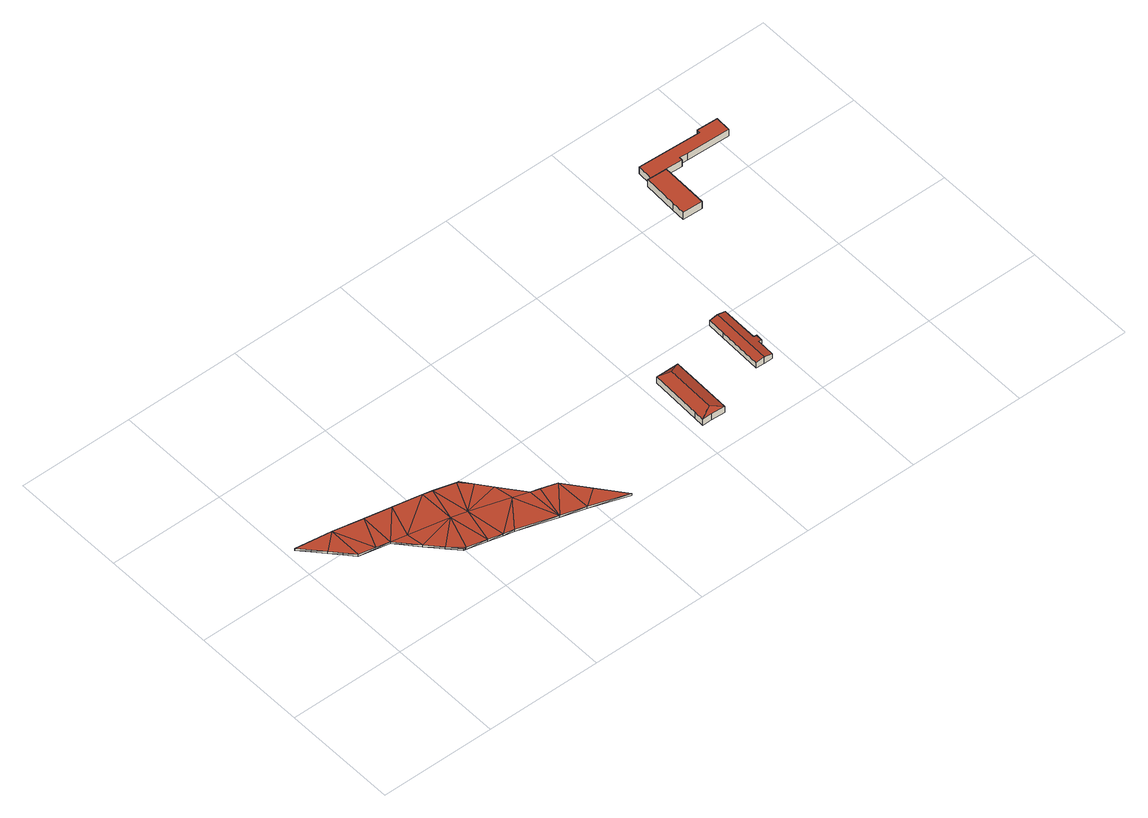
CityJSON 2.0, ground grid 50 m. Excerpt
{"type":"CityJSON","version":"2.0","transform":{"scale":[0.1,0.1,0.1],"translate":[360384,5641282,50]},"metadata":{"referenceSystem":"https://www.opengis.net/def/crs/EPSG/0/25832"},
"CityObjects":{
"building1":{"type":"Building","attributes":{"Geometrietyp2DReferenz":"3000","Gemeindeschluessel":"05315000","function":"53001_1800","roofType":"9999","measuredHeight":1},"geometry":[{"type":"MultiSurface","lod":"2","boundaries":[[[0,1,2]],[[1,3,2]],[[4,5,0]],[[5,1,0]],[[6,7,4]],[[7,5,4]],[[8,9,6]],[[9,7,6]],[[10,11,8]],[[11,9,8]],[[12,13,10]],[[13,11,10]],[[14,15,12]],[[15,13,12]],[[16,17,14]],[[17,15,14]],[[18,19,16]],[[19,17,16]],[[20,21,18]],[[21,19,18]],[[22,23,20]],[[23,21,20]],[[24,25,22]],[[25,23,22]],[[26,27,24]],[[27,25,24]],[[28,29,26]],[[29,27,26]],[[30,31,28]],[[31,29,28]],[[32,33,30]],[[33,31,30]],[[34,35,32]],[[35,33,32]],[[36,37,34]],[[37,35,34]],[[38,39,36]],[[39,37,36]],[[40,41,38]],[[42,43,44]],[[41,39,38]],[[44,45,40]],[[45,41,40]],[[43,45,44]],[[46,47,42]],[[47,43,42]],[[48,49,46]],[[49,47,46]],[[50,51,48]],[[51,49,48]],[[2,3,50]],[[3,51,50]],[[29,31,33]],[[29,33,27]],[[27,33,52]],[[52,33,35]],[[52,35,25]],[[25,35,37]],[[25,37,53]],[[53,37,39]],[[53,39,54]],[[54,39,41]],[[54,41,55]],[[55,41,45]],[[45,43,47]],[[56,3,9]],[[9,3,7]],[[7,3,1]],[[1,5,7]],[[17,19,21]],[[23,25,53]],[[23,53,54]],[[23,54,21]],[[21,54,17]],[[17,54,15]],[[15,54,55]],[[15,55,13]],[[13,55,57]],[[57,55,49]],[[49,55,47]],[[47,55,45]],[[57,49,51]],[[51,56,9]],[[51,9,57]],[[57,9,11]],[[11,13,57]],[[28,32,30]],[[28,26,32]],[[26,58,32]],[[58,34,32]],[[58,24,34]],[[24,36,34]],[[24,59,36]],[[59,38,36]],[[59,60,38]],[[60,40,38]],[[60,61,40]],[[61,44,40]],[[44,46,42]],[[62,8,2]],[[8,6,2]],[[6,0,2]],[[0,6,4]],[[16,20,18]],[[22,59,24]],[[22,60,59]],[[22,20,60]],[[20,16,60]],[[16,14,60]],[[14,61,60]],[[14,12,61]],[[12,63,61]],[[63,48,61]],[[48,46,61]],[[46,44,61]],[[63,50,48]],[[50,8,62]],[[50,63,8]],[[63,10,8]],[[10,63,12]]],"semantics":{"surfaces":[{"type":"WallSurface"},{"type":"GroundSurface"},{"type":"RoofSurface"}],"values":[0,0,0,0,0,0,0,0,0,0,0,0,0,0,0,0,0,0,0,0,0,0,0,0,0,0,0,0,0,0,0,0,0,0,0,0,0,0,0,0,0,0,0,0,0,0,0,0,0,0,0,0,1,1,1,1,1,1,1,1,1,1,1,1,1,1,1,1,1,1,1,1,1,1,1,1,1,1,1,1,1,1,1,1,1,1,2,2,2,2,2,2,2,2,2,2,2,2,2,2,2,2,2,2,2,2,2,2,2,2,2,2,2,2,2,2,2,2,2,2]}}]},
"building2":{"type":"Building","attributes":{"Geometrietyp2DReferenz":"3000","Gemeindeschluessel":"05315000","function":"31001_3040","roofType":"3200","measuredHeight":4.94,"storeysAboveGround":1},"address":[{"country":"Germany","locality":"Köln","thoroughfareNumber":"1c","thoroughfareName":"Neue Str."}],"geometry":[{"type":"Solid","lod":"2","boundaries":[[[[64,65,66,67]],[[68,69,65,64]],[[70,71,69,68]],[[72,73,71,70]],[[74,75,73,72]],[[76,77,75,74]],[[67,66,77,76]],[[78,76,74,72,79]],[[72,70,79]],[[79,70,68,64,78]],[[64,67,76,78]],[[65,69,71,73,75,77,66]]]],"semantics":{"surfaces":[{"type":"WallSurface"},{"type":"RoofSurface"},{"type":"GroundSurface"}],"values":[[0,0,0,0,0,0,0,1,1,1,1,2]]}}]},
"building3":{"type":"Building","attributes":{"Geometrietyp2DReferenz":"3000","Gemeindeschluessel":"05315000","function":"31001_3040","roofType":"3100","measuredHeight":3.19,"storeysAboveGround":1},"address":[{"country":"Germany","locality":"Köln","thoroughfareNumber":"1b","thoroughfareName":"Neue Str."}],"geometry":[{"type":"Solid","lod":"2","boundaries":[[[[80,81,82,83]],[[84,85,81,80]],[[86,87,85,84]],[[88,89,87,86]],[[90,91,89,88]],[[92,93,91,90]],[[94,95,93,92]],[[96,97,95,94]],[[98,99,97,96]],[[100,101,99,98]],[[83,82,101,100]],[[94,92,90,88,96]],[[86,84,80,83,100,98,96,88]],[[81,85,87,89,91,93,95,97,99,101,82]]]],"semantics":{"surfaces":[{"type":"WallSurface"},{"type":"RoofSurface"},{"type":"GroundSurface"}],"values":[[0,0,0,0,0,0,0,0,0,0,0,1,1,2]]}}]},
"building4":{"type":"Building","attributes":{"Geometrietyp2DReferenz":"3000","Gemeindeschluessel":"05315000","function":"31001_3040","roofType":"1000","measuredHeight":3.73,"storeysAboveGround":1},"address":[{"country":"Germany","locality":"Köln","thoroughfareNumber":"1f","thoroughfareName":"Neue Str."}],"geometry":[{"type":"Solid","lod":"2","boundaries":[[[[102,103,104,105]],[[106,107,103,102]],[[108,109,107,106]],[[110,111,109,108]],[[112,113,111,110]],[[105,104,113,112]],[[110,108,106,102,105,112]],[[103,107,109,111,113,104]]]],"semantics":{"surfaces":[{"type":"WallSurface"},{"type":"RoofSurface"},{"type":"GroundSurface"}],"values":[[0,0,0,0,0,0,1,2]]}}]},
"building5":{"type":"Building","attributes":{"Geometrietyp2DReferenz":"3000","Gemeindeschluessel":"05315000","function":"31001_3040","roofType":"1000","measuredHeight":3.54,"storeysAboveGround":1},"address":[{"country":"Germany","locality":"Köln","thoroughfareNumber":"1d","thoroughfareName":"Neue Str."}],"geometry":[{"type":"Solid","lod":"2","boundaries":[[[[114,115,116,117]],[[118,119,115,114]],[[120,121,119,118]],[[122,123,121,120]],[[124,125,123,122]],[[126,127,125,124]],[[128,129,127,126]],[[108,130,129,128]],[[106,131,130,108]],[[117,116,131,106]],[[108,128,126,124,122,120,118,114,117,106]],[[115,119,121,123,125,127,129,130,131,116]]]],"semantics":{"surfaces":[{"type":"WallSurface"},{"type":"RoofSurface"},{"type":"GroundSurface"}],"values":[[0,0,0,0,0,0,0,0,0,0,1,2]]}}]}
},
"vertices":[
[1014,116,70],[1014,116,60],[934,218,70],[934,218,60],[1102,6,70],[1102,6,60],[938,61,70],[938,61,60],[833,92,71],[833,92,61],[665,142,73],[665,142,63],[619,154,73],[619,154,63],[559,168,74],[559,168,64],[473,186,76],[473,186,66],[462,189,76],[462,189,66],[417,238,76],[417,238,66],[363,298,76],[363,298,66],[285,386,75],[285,386,65],[157,413,75],[157,413,65],[83,496,75],[83,496,65],[3,584,75],[3,584,65],[158,562,75],[158,562,65],[286,535,75],[286,535,65],[400,513,75],[400,513,65],[523,488,76],[523,488,66],[562,478,76],[562,478,66],[665,452,74],[665,452,64],[654,454,74],[654,454,64],[701,406,74],[701,406,64],[746,349,73],[746,349,63],[828,249,71],[828,249,61],[226,398,65],[353,372,65],[526,336,66],[592,319,64],[867,238,61],[761,269,62],[226,398,75],[353,372,75],[526,336,76],[592,319,74],[867,238,71],[761,269,72],
[1550,138,41],[1550,138,9],[1590,138,9],[1590,138,41],[1551,181,41],[1551,181,9],[1558,404,41],[1558,404,9],[1658,403,41],[1658,403,9],[1655,292,41],[1655,292,9],[1651,136,41],[1651,136,9],[1601,164,58],[1607,377,58],
[1970,305,31],[1970,305,8],[1971,334,8],[1971,334,31],[1956,305,33],[1956,305,8],[1954,226,33],[1954,226,8],[1917,227,40],[1917,227,8],[1881,229,33],[1881,229,8],[1886,418,33],[1886,418,8],[1888,497,33],[1888,497,8],[1924,496,40],[1924,496,8],[1960,495,33],[1960,495,8],[1957,334,33],[1957,334,8],
[2160,1158,47],[2160,1158,10],[2155,1013,10],[2155,1013,47],[2175,1157,47],[2175,1157,10],[2245,1154,47],[2245,1154,10],[2239,949,47],[2239,949,10],[2153,953,47],[2153,953,10],
[2454,1213,47],[2454,1213,12],[2177,1225,12],[2177,1225,47],[2455,1228,47],[2455,1228,12],[2545,1224,47],[2545,1224,12],[2543,1156,47],[2543,1156,12],[2354,1163,47],[2354,1163,12],[2318,1165,47],[2318,1165,12],[2317,1151,47],[2317,1151,12],[2245,1154,12],[2175,1157,12]
]}
